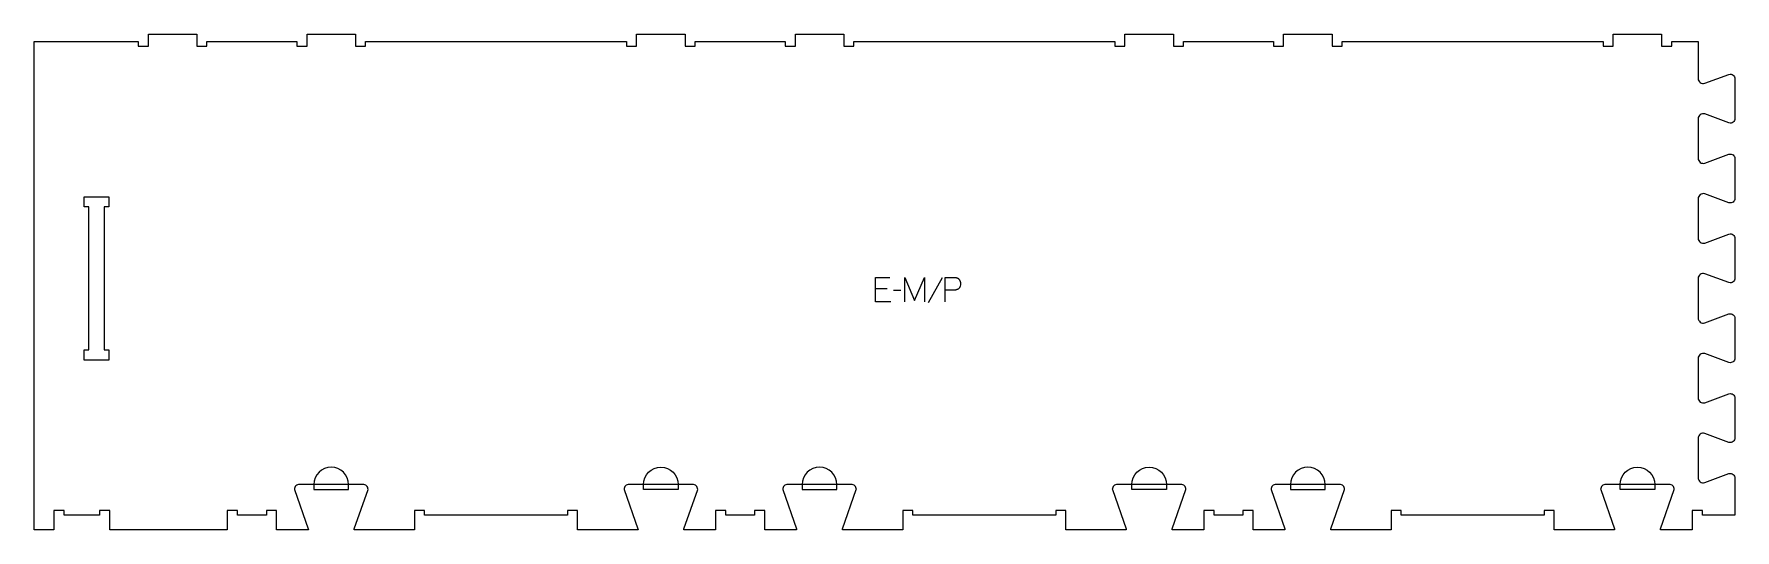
# Model space of a CAD drawing. Extents: x -1031 to 1059, y -310 to 299.
import ezdxf

# ---------------------------------------------------------------- set-up
doc = ezdxf.new("R2010")
doc.units = 0
for name, color, linetype in [('1_ANYTOOL_1MMDEEP_LABELS_S', 2, 'CONTINUOUS'), ('3_ANYTOOL_CUTTHROUGH_INSID', 4, 'CONTINUOUS'), ('4_ANYTOOL_CUTTHROUGH_OUTSI', 5, 'CONTINUOUS'), ('5_ANYTOOL_HALF_MILL_9MM_IN', 3, 'CONTINUOUS')]:
    doc.layers.add(name, color=color, linetype=linetype)

msp = doc.modelspace()

# ---------------------------------------------------------------- linework, layer by layer
at = {"layer": '1_ANYTOOL_1MMDEEP_LABELS_S'}
for p, q in [((17.7, -13.9), (3, -13.9)), ((34.2, -16.1), (25.4, -16.2)), ((85.2, -0.5), (68, -31.2))]:
    msp.add_line(p, q, dxfattribs=at)
for points in [[(21.9, -30), (3, -30), (3, 0), (20.8, 0)], [(39.3, -30), (39.3, 0), (51.3, -28.4), (63.3, -0.1), (63.3, -30)]]:
    msp.add_lwpolyline(points, dxfattribs=at)
msp.add_lwpolyline([(88.7, -30), (88.7, 0), (93.7, 0), (98.7, 0), (99.8, 0), (100.7, 0), (101.1, -0.1), (101.4, -0.1), (101.8, -0.1), (101.9, -0.2), (102.2, -0.2), (102.3, -0.2), (102.4, -0.2), (102.5, -0.3), (102.6, -0.3), (102.8, -0.3), (102.9, -0.4), (103, -0.4), (103.1, -0.4), (103.2, -0.5), (103.3, -0.5), (103.4, -0.6), (103.6, -0.6), (103.7, -0.7), (103.8, -0.7), (103.9, -0.8), (104, -0.8), (104.1, -0.9), (104.2, -1), (104.3, -1), (104.4, -1.1), (104.5, -1.2), (104.6, -1.2), (104.7, -1.3), (104.8, -1.4), (104.9, -1.5), (105, -1.5), (105.1, -1.6), (105.2, -1.7), (105.2, -1.8), (105.3, -1.9), (105.6, -2.2), (105.8, -2.3), (105.9, -2.5), (106.1, -2.7), (106.2, -2.9), (106.4, -3.1), (106.5, -3.3), (106.6, -3.5), (106.7, -3.8), (106.8, -4), (106.9, -4.2), (107, -4.4), (107.1, -4.7), (107.2, -4.9), (107.3, -5.1), (107.4, -5.4), (107.4, -5.6), (107.5, -5.8), (107.6, -6.4), (107.7, -7), (107.7, -7.6, -0.127625), (107.4, -10.7), (107.3, -11), (107.1, -11.3), (107.1, -11.4), (107, -11.5), (107, -11.7), (106.9, -11.8), (106.8, -11.9), (106.8, -12.1), (106.7, -12.2), (106.6, -12.3), (106.6, -12.4), (106.5, -12.6), (106.4, -12.7), (106.3, -12.8), (106.2, -12.9), (106.2, -13), (106.1, -13.1), (106, -13.2), (105.9, -13.4), (105.8, -13.5), (105.7, -13.6), (105.6, -13.7), (105.5, -13.7), (105.4, -13.8), (105.3, -13.9), (105.2, -14), (105.1, -14.1), (105, -14.2), (104.9, -14.3), (104.8, -14.4), (104.7, -14.4), (104.5, -14.5), (104.4, -14.6), (104.3, -14.7), (104.2, -14.7), (104.1, -14.8), (103.9, -14.9), (103.8, -14.9), (103.7, -15), (103.5, -15), (103.4, -15.1), (103.3, -15.1), (103.1, -15.2), (103, -15.2), (102.8, -15.3), (102.7, -15.3), (102.6, -15.4), (102.4, -15.4), (102.1, -15.5), (101.8, -15.5), (101.5, -15.6), (101.1, -15.6), (100.8, -15.7), (100.5, -15.7), (100.1, -15.7), (88.7, -15.8)], format="xyb", dxfattribs=at)
at = {"layer": '3_ANYTOOL_CUTTHROUGH_INSID'}
msp.add_lwpolyline([(-963.3, -89), (-963.3, 86.5), (-969.3, 86.5), (-969.3, 99), (-938.8, 99), (-938.8, 86.5), (-944.8, 86.5), (-944.8, -89), (-938.8, -89), (-938.8, -101.5), (-969.3, -101.5), (-969.3, -89)], close=True, dxfattribs=at)
at = {"layer": '4_ANYTOOL_CUTTHROUGH_OUTSI'}
msp.add_lwpolyline([(1014.1, 244, 0.502397), (1022.1, 238.1, 0.015604), (1022.1, 238.1), (1051.9, 249.1, -0.501976), (1059.3, 243.6), (1059.3, 195, -0.501976), (1051.9, 189.5), (1022.1, 200.5, 0.015611), (1022.1, 200.5, 0.502397), (1014.1, 194.6), (1014.1, 146, 0.502397), (1022.1, 140.1, 0.015604), (1022.1, 140.1), (1051.9, 151.1, -0.501976), (1059.3, 145.6), (1059.3, 97, -0.501976), (1051.9, 91.5), (1022.1, 102.5, 0.015611), (1022.1, 102.5, 0.502397), (1014.1, 96.6), (1014.1, 48, 0.502397), (1022.1, 42.1, 0.015604), (1022.1, 42.1), (1051.9, 53.1, -0.501976), (1059.3, 47.6), (1059.3, -1, -0.501976), (1051.9, -6.5), (1022.1, 4.5, 0.015611), (1022.1, 4.5, 0.502397), (1014.1, -1.4), (1014.1, -50, 0.502397), (1022.1, -55.9, 0.015604), (1022.1, -55.9), (1051.9, -44.9, -0.501976), (1059.3, -50.4), (1059.3, -99, -0.501976), (1051.9, -104.5), (1022.1, -93.5, 0.015611), (1022.1, -93.5, 0.502397), (1014.1, -99.4), (1014.1, -148, 0.502397), (1022.1, -153.9, 0.015604), (1022.1, -153.9), (1051.9, -142.9, -0.501976), (1059.3, -148.4), (1059.3, -197, -0.501976), (1051.9, -202.5), (1022.1, -191.5, 0.015611), (1022.1, -191.5, 0.502397), (1014.1, -197.4), (1014.1, -246, 0.502397), (1022.1, -251.9, 0.015604), (1022.1, -251.9), (1051.9, -240.9, -0.501977), (1059.3, -246.4), (1059.3, -292), (1019.2, -292), (1019.2, -286.2, 0.414214), (1019, -286), (1007, -286, 0.414214), (1006.7, -286.2), (1006.7, -310), (967.6, -310), (967.8, -308.6), (984.7, -260.3), (984.7, -260.2, 0.414214), (978.5, -254), (900.5, -254, 0.414214), (894.2, -260.2), (894.3, -260.3), (911.2, -308.6), (911.4, -310), (837.2, -310), (837.2, -286.2, 0.414214), (837, -286), (825, -286, 0.414214), (824.7, -286.2), (824.7, -292), (649.2, -292), (649.2, -286.2, 0.414214), (649, -286), (637, -286, 0.414214), (636.7, -286.2), (636.7, -310), (562.5, -310), (562.7, -308.6), (579.6, -260.3), (579.7, -260.2, 0.414214), (573.4, -254), (495.4, -254, 0.414214), (489.2, -260.2), (489.2, -260.3), (506.1, -308.6), (506.3, -310), (467.2, -310), (467.2, -286.2, 0.414214), (467, -286), (455, -286, 0.414214), (454.7, -286.2), (454.7, -292), (419.2, -292), (419.2, -286.2, 0.414214), (419, -286), (407, -286, 0.414214), (406.7, -286.2), (406.7, -310), (367.6, -310), (367.8, -308.6), (384.7, -260.3), (384.7, -260.2, 0.414214), (378.5, -254), (300.5, -254, 0.414214), (294.2, -260.2), (294.3, -260.3), (311.2, -308.6), (311.4, -310), (237.2, -310), (237.2, -286.2, 0.414214), (237, -286), (225, -286, 0.414214), (224.7, -286.2), (224.7, -292), (49.2, -292), (49.2, -286.2, 0.414214), (49, -286), (37, -286, 0.414214), (36.7, -286.2), (36.7, -310), (-37.5, -310), (-37.3, -308.6), (-20.4, -260.3), (-20.3, -260.2, 0.414214), (-26.6, -254), (-104.6, -254, 0.414214), (-110.8, -260.2), (-110.8, -260.3), (-93.9, -308.6), (-93.7, -310), (-132.8, -310), (-132.8, -286.2, 0.414214), (-133, -286), (-145, -286, 0.414214), (-145.3, -286.2), (-145.3, -292), (-180.8, -292), (-180.8, -286.2, 0.414214), (-181, -286), (-193, -286, 0.414214), (-193.3, -286.2), (-193.3, -310), (-232.4, -310), (-232.2, -308.6), (-215.3, -260.3), (-215.3, -260.2, 0.414214), (-221.5, -254), (-299.5, -254, 0.414214), (-305.8, -260.2), (-305.7, -260.3), (-288.8, -308.6), (-288.6, -310), (-362.8, -310), (-362.8, -286.2, 0.414214), (-363, -286), (-375, -286, 0.414214), (-375.3, -286.2), (-375.3, -292), (-550.8, -292), (-550.8, -286.2, 0.414214), (-551, -286), (-563, -286, 0.414214), (-563.3, -286.2), (-563.3, -310), (-637.5, -310), (-637.3, -308.6), (-620.4, -260.3), (-620.3, -260.2, 0.414214), (-626.6, -254), (-704.6, -254, 0.414214), (-710.8, -260.2), (-710.8, -260.3), (-693.9, -308.6), (-693.7, -310), (-732.8, -310), (-732.8, -286.2, 0.414214), (-733, -286), (-745, -286, 0.414214), (-745.3, -286.2), (-745.3, -292), (-780.8, -292), (-780.8, -286.2, 0.414214), (-781, -286), (-793, -286, 0.414214), (-793.3, -286.2), (-793.3, -310), (-937.8, -310), (-937.8, -286.2, 0.414214), (-938, -286), (-950, -286, 0.414214), (-950.3, -286.2), (-950.3, -292), (-993.8, -292), (-993.8, -286.2, 0.414214), (-994, -286), (-1006, -286, 0.414214), (-1006.3, -286.2), (-1006.3, -310), (-1030.8, -310), (-1030.8, 289.5), (-902.8, 289.5), (-902.8, 283.8, 0.414214), (-902.5, 283.5), (-890.5, 283.5, 0.414214), (-890.3, 283.8), (-890.3, 298.5), (-830.8, 298.5), (-830.8, 283.8, 0.414214), (-830.5, 283.5), (-818.5, 283.5, 0.414214), (-818.3, 283.8), (-818.3, 289.5), (-707.8, 289.5), (-707.8, 283.8, 0.414214), (-707.5, 283.5), (-695.5, 283.5, 0.414214), (-695.3, 283.8), (-695.3, 298.5), (-635.8, 298.5), (-635.8, 283.8, 0.414214), (-635.5, 283.5), (-623.5, 283.5, 0.414214), (-623.3, 283.8), (-623.3, 289.5), (-302.8, 289.5), (-302.8, 283.8, 0.414214), (-302.5, 283.5), (-290.5, 283.5, 0.414214), (-290.3, 283.8), (-290.3, 298.5), (-230.8, 298.5), (-230.8, 283.8, 0.414214), (-230.5, 283.5), (-218.5, 283.5, 0.414214), (-218.3, 283.8), (-218.3, 289.5), (-107.8, 289.5), (-107.8, 283.8, 0.414214), (-107.5, 283.5), (-95.5, 283.5, 0.414214), (-95.3, 283.8), (-95.3, 298.5), (-35.8, 298.5), (-35.8, 283.8, 0.414214), (-35.5, 283.5), (-23.5, 283.5, 0.414214), (-23.3, 283.8), (-23.3, 289.5), (297.2, 289.5), (297.2, 283.8, 0.414214), (297.5, 283.5), (309.5, 283.5, 0.414214), (309.7, 283.8), (309.7, 298.5), (369.2, 298.5), (369.2, 283.8, 0.414214), (369.5, 283.5), (381.5, 283.5, 0.414214), (381.7, 283.8), (381.7, 289.5), (492.2, 289.5), (492.2, 283.8, 0.414214), (492.5, 283.5), (504.5, 283.5, 0.414214), (504.7, 283.8), (504.7, 298.5), (564.2, 298.5), (564.2, 283.8, 0.414214), (564.5, 283.5), (576.5, 283.5, 0.414214), (576.7, 283.8), (576.7, 289.5), (897.2, 289.5), (897.2, 283.8, 0.414214), (897.5, 283.5), (909.5, 283.5, 0.414214), (909.7, 283.8), (909.7, 298.5), (969.2, 298.5), (969.2, 283.8, 0.414214), (969.5, 283.5), (981.5, 283.5, 0.414214), (981.7, 283.8), (981.7, 289.5), (1014.1, 289.5)], format="xyb", close=True, dxfattribs=at)
at = {"layer": '5_ANYTOOL_HALF_MILL_9MM_IN'}
for points in [[(-644.3, -254.2, 1), (-686.8, -254.2), (-686.8, -260.5), (-644.3, -260.5)], [(-281.8, -254.2, -1), (-239.3, -254.2), (-239.3, -260.5), (-281.8, -260.5)], [(-44.3, -254.2, 1), (-86.8, -254.2), (-86.8, -260.5), (-44.3, -260.5)], [(318.2, -254.2, -1), (360.7, -254.2), (360.7, -260.5), (318.2, -260.5)], [(555.7, -254.2, 1), (513.2, -254.2), (513.2, -260.5), (555.7, -260.5)], [(918.2, -254.2, -1), (960.7, -254.2), (960.7, -260.5), (918.2, -260.5)]]:
    msp.add_lwpolyline(points, format="xyb", close=True, dxfattribs=at)

doc.saveas('drawing.dxf')
